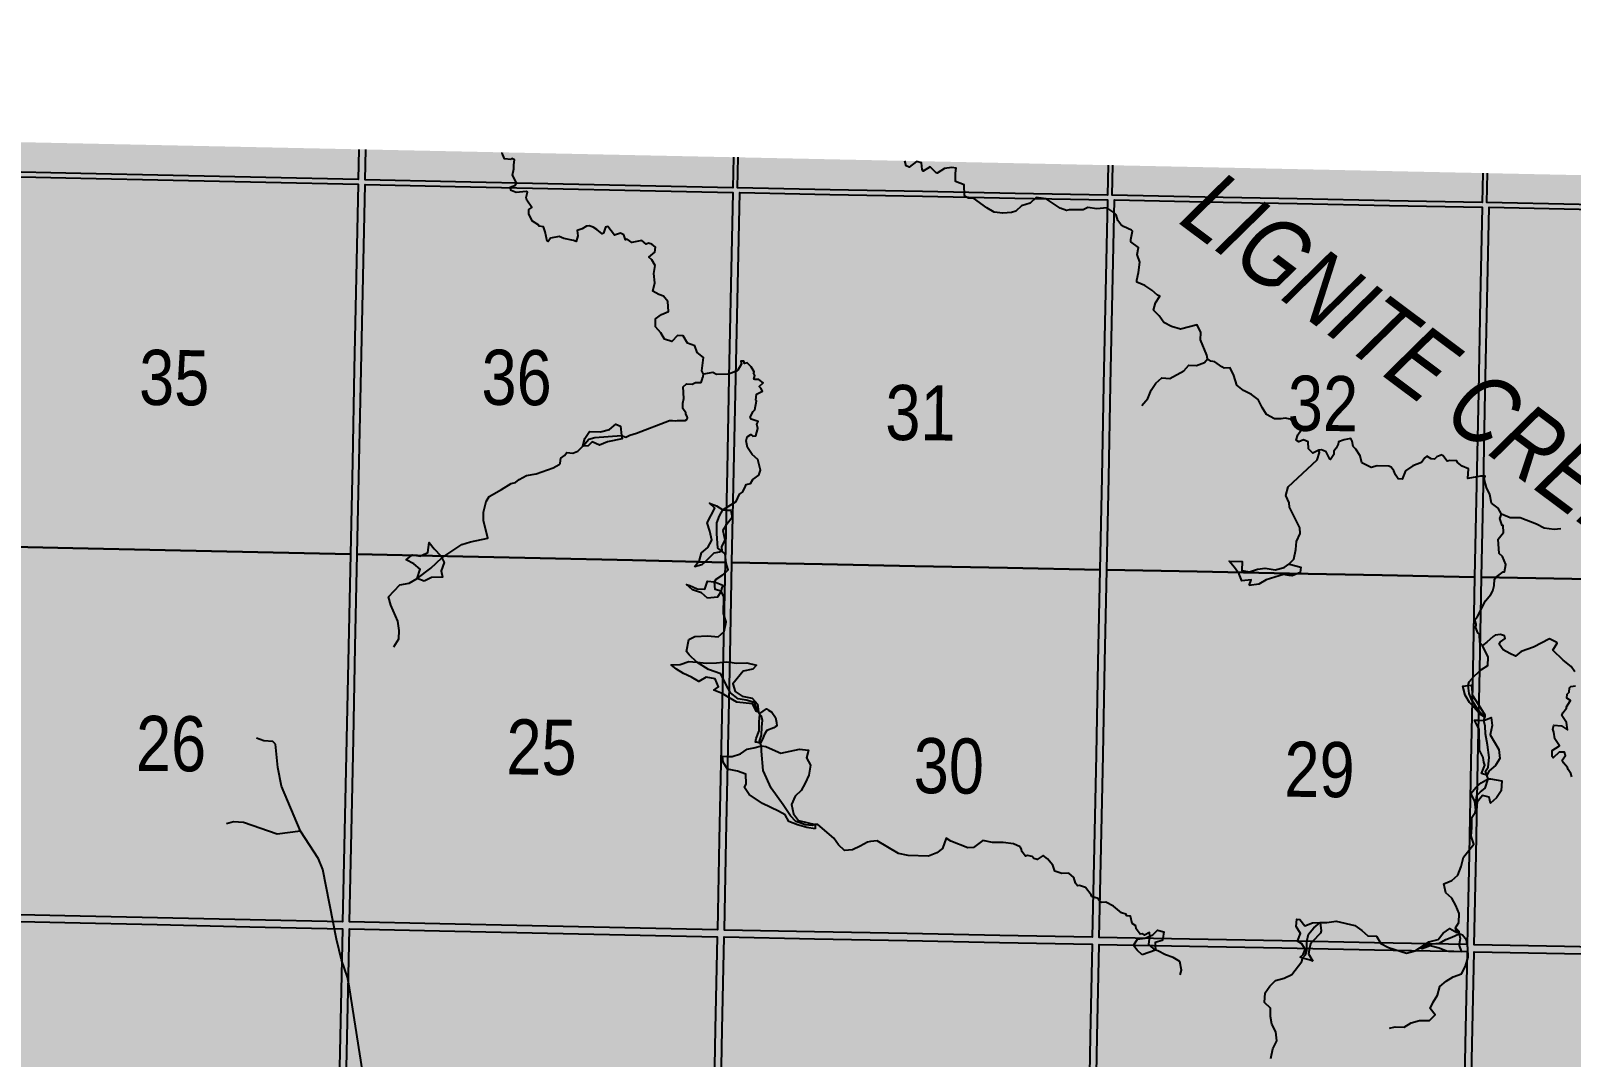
# Model space of a CAD drawing. Extents: x 406396 to 410344, y 6062839 to 6066265.
# Drawn here: x 409607.9 to 409830.8, y 6064115.5 to 6064264 of the extents above; entities that cross this region are included whole.
import ezdxf
from ezdxf.enums import TextEntityAlignment as Align

# ---------------------------------------------------------------- set-up
doc = ezdxf.new("R2010")
doc.units = 0
doc.header["$LTSCALE"] = 5
doc.linetypes.add('DASHED2', pattern=[9.525, 6.35, -3.175])
for name, color, linetype in [('Quarters', 8, 'Continuous'), ('RoadSeg', 57, 'DASHED2'), ('T-WATER', 160, 'Continuous'), ('T-WATER-T', 170, 'Continuous')]:
    doc.layers.add(name, color=color, linetype=linetype)
doc.layers.add('ROUTE-MAP-BACKGROUND-H', color=7, linetype='Continuous', true_color=0xf0ebff)
doc.styles.add('120', font='ARIALN.TTF', dxfattribs={"height": 13})
doc.styles.add('80LS', font='ARIALNI.TTF', dxfattribs={"height": 10})

msp = doc.modelspace()

# ---------------------------------------------------------------- hatches: boundary and pattern name
at = {"layer": 'ROUTE-MAP-BACKGROUND-H'}
h = msp.add_hatch(color=256, dxfattribs=at)
h.dxf.hatch_style = 1
h.paths.add_polyline_path([(410258.66, 6063255.58), (410260.58, 6063368.34), (410268.76, 6064233.9), (408843.43, 6064264.01), (408831.79, 6063292.96), (408823.13, 6062965.95), (408855.63, 6062965.09), (408869, 6062964.74), (410253.21, 6062935.45)])

# ---------------------------------------------------------------- linework, layer by layer
at = {"layer": 'Quarters'}
for points in [[(409655.38, 6064246.85), (409655.29, 6064242.47), (409641.91, 6064242.76), (409628.52, 6064243.06), (409615.14, 6064243.35), (409602.09, 6064243.64), (409602.18, 6064247.98)], [(409709.59, 6064245.71), (409709.5, 6064241.28), (409696.11, 6064241.57), (409682.73, 6064241.87), (409669.35, 6064242.16), (409656.3, 6064242.45), (409656.39, 6064246.83)], [(409763.81, 6064244.56), (409763.72, 6064240.22), (409750.33, 6064240.48), (409736.94, 6064240.74), (409723.56, 6064241), (409710.17, 6064241.27), (409710.26, 6064245.7)], [(409818.02, 6064243.42), (409817.94, 6064239.16), (409804.55, 6064239.42), (409791.16, 6064239.68), (409777.78, 6064239.95), (409764.39, 6064240.21), (409764.48, 6064244.55)], [(409872.24, 6064242.27), (409872.16, 6064238.1), (409858.77, 6064238.36), (409845.38, 6064238.62), (409831.99, 6064238.89), (409818.61, 6064239.15), (409818.69, 6064243.41)]]:
    msp.add_lwpolyline(points, dxfattribs=at)
for points in [[(409654.14, 6064188.28), (409640.75, 6064188.57), (409627.36, 6064188.87), (409613.97, 6064189.16), (409600.92, 6064189.45), (409601.21, 6064202.83), (409601.5, 6064216.21), (409601.79, 6064229.59), (409602.07, 6064242.97), (409615.12, 6064242.68), (409628.51, 6064242.39), (409641.89, 6064242.09), (409655.28, 6064241.8), (409654.99, 6064228.42), (409654.71, 6064215.04), (409654.43, 6064201.66)], [(409708.37, 6064187.09), (409694.98, 6064187.39), (409681.59, 6064187.68), (409668.2, 6064187.97), (409655.15, 6064188.26), (409655.43, 6064201.64), (409655.71, 6064215.02), (409656, 6064228.4), (409656.28, 6064241.78), (409669.33, 6064241.49), (409682.72, 6064241.2), (409696.1, 6064240.9), (409709.49, 6064240.61), (409709.21, 6064227.23), (409708.93, 6064213.85), (409708.65, 6064200.47)], [(409762.61, 6064186.03), (409749.22, 6064186.29), (409735.82, 6064186.56), (409722.43, 6064186.82), (409709.37, 6064187.07), (409709.65, 6064200.45), (409709.93, 6064213.83), (409710.21, 6064227.21), (409710.49, 6064240.59), (409723.54, 6064240.34), (409736.93, 6064240.07), (409750.32, 6064239.81), (409763.71, 6064239.55), (409763.43, 6064226.17), (409763.16, 6064212.79), (409762.88, 6064199.41)], [(409816.85, 6064184.97), (409803.46, 6064185.23), (409790.06, 6064185.49), (409776.67, 6064185.76), (409763.61, 6064186.01), (409763.89, 6064199.39), (409764.16, 6064212.77), (409764.44, 6064226.15), (409764.71, 6064239.53), (409777.76, 6064239.28), (409791.15, 6064239.01), (409804.54, 6064238.75), (409817.92, 6064238.49), (409817.66, 6064225.11), (409817.39, 6064211.73), (409817.12, 6064198.35)], [(409871.09, 6064183.91), (409857.69, 6064184.17), (409844.3, 6064184.43), (409830.91, 6064184.69), (409817.85, 6064184.95), (409818.12, 6064198.33), (409818.39, 6064211.71), (409818.66, 6064225.09), (409818.93, 6064238.47), (409831.98, 6064238.22), (409845.37, 6064237.96), (409858.76, 6064237.69), (409872.14, 6064237.43), (409871.88, 6064224.05), (409871.61, 6064210.67), (409871.35, 6064197.29)], [(409654.14, 6064188.28), (409653.86, 6064174.9), (409653.57, 6064161.52), (409653.29, 6064148.14), (409653.01, 6064135.09), (409639.62, 6064135.38), (409626.22, 6064135.68), (409612.83, 6064135.97), (409599.77, 6064136.26), (409600.05, 6064149.31), (409600.34, 6064162.69), (409600.63, 6064176.07), (409600.92, 6064189.45), (409613.97, 6064189.16), (409627.36, 6064188.87), (409640.75, 6064188.57)], [(409708.37, 6064187.09), (409708.09, 6064173.71), (409707.81, 6064160.34), (409707.53, 6064146.96), (409707.26, 6064133.91), (409693.87, 6064134.2), (409680.47, 6064134.49), (409667.08, 6064134.78), (409654.02, 6064135.07), (409654.29, 6064148.12), (409654.58, 6064161.5), (409654.86, 6064174.88), (409655.15, 6064188.26), (409668.2, 6064187.97), (409681.59, 6064187.68), (409694.98, 6064187.39)], [(409762.61, 6064186.03), (409762.34, 6064172.65), (409762.06, 6064159.27), (409761.79, 6064145.89), (409761.52, 6064132.85), (409748.12, 6064133.11), (409734.73, 6064133.37), (409721.33, 6064133.63), (409708.27, 6064133.89), (409708.54, 6064146.94), (409708.82, 6064160.32), (409709.09, 6064173.69), (409709.37, 6064187.07), (409722.43, 6064186.82), (409735.82, 6064186.56), (409749.22, 6064186.29)], [(409816.85, 6064184.97), (409816.58, 6064171.59), (409816.31, 6064158.21), (409816.04, 6064144.83), (409815.78, 6064131.78), (409802.38, 6064132.04), (409788.98, 6064132.31), (409775.59, 6064132.57), (409762.52, 6064132.83), (409762.79, 6064145.87), (409763.07, 6064159.25), (409763.34, 6064172.63), (409763.61, 6064186.01), (409776.67, 6064185.76), (409790.06, 6064185.49), (409803.46, 6064185.23)], [(409871.09, 6064183.91), (409870.82, 6064170.53), (409870.56, 6064157.14), (409870.29, 6064143.76), (409870.04, 6064130.72), (409856.64, 6064130.98), (409843.24, 6064131.24), (409829.85, 6064131.5), (409816.78, 6064131.76), (409817.05, 6064144.81), (409817.31, 6064158.19), (409817.58, 6064171.57), (409817.85, 6064184.95), (409830.91, 6064184.69), (409844.3, 6064184.43), (409857.69, 6064184.17)], [(409651.86, 6064080.56), (409638.46, 6064080.86), (409625.06, 6064081.15), (409611.66, 6064081.44), (409598.6, 6064081.73), (409598.88, 6064095.11), (409599.17, 6064108.49), (409599.46, 6064121.87), (409599.75, 6064135.26), (409612.81, 6064134.97), (409626.2, 6064134.68), (409639.6, 6064134.38), (409652.99, 6064134.09), (409652.71, 6064120.71), (409652.43, 6064107.32), (409652.14, 6064093.94)], [(409706.13, 6064079.39), (409692.73, 6064079.68), (409679.33, 6064079.97), (409665.93, 6064080.26), (409652.86, 6064080.54), (409653.15, 6064093.92), (409653.43, 6064107.3), (409653.71, 6064120.68), (409654, 6064134.07), (409667.06, 6064133.78), (409680.45, 6064133.49), (409693.85, 6064133.2), (409707.24, 6064132.91), (409706.96, 6064119.53), (409706.68, 6064106.15), (409706.4, 6064092.77)], [(409760.41, 6064078.32), (409747, 6064078.58), (409733.6, 6064078.85), (409720.2, 6064079.11), (409707.13, 6064079.37), (409707.41, 6064092.75), (409707.69, 6064106.13), (409707.97, 6064119.51), (409708.24, 6064132.89), (409721.31, 6064132.63), (409734.7, 6064132.37), (409748.1, 6064132.1), (409761.5, 6064131.84), (409761.23, 6064118.46), (409760.95, 6064105.08), (409760.68, 6064091.7)], [(409814.68, 6064077.25), (409801.28, 6064077.52), (409787.88, 6064077.78), (409774.48, 6064078.04), (409761.41, 6064078.3), (409761.68, 6064091.68), (409761.96, 6064105.06), (409762.23, 6064118.44), (409762.5, 6064131.82), (409775.57, 6064131.57), (409788.96, 6064131.3), (409802.36, 6064131.04), (409815.76, 6064130.78), (409815.49, 6064117.4), (409815.22, 6064104.02), (409814.95, 6064090.63)], [(409868.96, 6064076.19), (409855.56, 6064076.45), (409842.16, 6064076.71), (409828.75, 6064076.98), (409815.69, 6064077.23), (409815.96, 6064090.61), (409816.22, 6064104), (409816.49, 6064117.38), (409816.76, 6064130.76), (409829.83, 6064130.5), (409843.22, 6064130.24), (409856.62, 6064129.98), (409870.02, 6064129.71), (409869.75, 6064116.33), (409869.49, 6064102.95), (409869.23, 6064089.57)]]:
    msp.add_lwpolyline(points, close=True, dxfattribs=at)
at = {"layer": 'RoadSeg'}
for points in [[(409646.93, 6064148.21), (409644.2, 6064154.73), (409643.63, 6064157.43), (409643.3, 6064160.79), (409642.9, 6064161.15), (409641.63, 6064161.29), (409640.57, 6064161.65)], [(409646.93, 6064148.21), (409643.56, 6064147.77), (409638.67, 6064149.44), (409637.21, 6064149.57), (409636.24, 6064149.24)], [(409657.14, 6064105.71), (409654.01, 6064125.54), (409653.71, 6064127.07), (409652.85, 6064129.6), (409652.15, 6064132.57), (409650.15, 6064142.65), (409649.52, 6064144.18), (409646.93, 6064148.21)]]:
    msp.add_lwpolyline(points, dxfattribs=at)
at = {"layer": 'T-WATER'}
msp.add_line((409818.8, 6064155.75), (409818.6, 6064156.3), dxfattribs=at)
for points in [[(409705.26, 6064214.32), (409705.01, 6064214.81), (409705.27, 6064216.75), (409704.32, 6064217.48), (409704.01, 6064218.43), (409702.92, 6064218.8), (409702.32, 6064219.85), (409701.49, 6064219.91), (409700.67, 6064219.05), (409699.62, 6064219.38), (409699.07, 6064220.32), (409698.28, 6064221.19), (409698.29, 6064222.35), (409699.19, 6064222.97), (409700.19, 6064223.38), (409700.07, 6064224.82), (409699.46, 6064225.63), (409698.79, 6064225.86), (409697.91, 6064226.33), (409698.22, 6064227.54), (409698.06, 6064228.89), (409698.23, 6064230.04), (409697.78, 6064230.89), (409697.32, 6064231.26), (409698.2, 6064231.97), (409698.3, 6064232.68), (409697.76, 6064233.14), (409697.28, 6064233.29), (409696.94, 6064233.13), (409696.31, 6064233.67), (409694.88, 6064233.36), (409694.18, 6064233.88), (409693.96, 6064233.76), (409693.72, 6064234.5), (409693.26, 6064234.74), (409692.39, 6064234.46), (409691.42, 6064235.68), (409691.06, 6064235.6), (409690.77, 6064234.72), (409690.56, 6064234.62), (409689.81, 6064235.28), (409689.3, 6064235.59), (409688.71, 6064235.81), (409688.31, 6064235.74), (409687.7, 6064235.34), (409686.97, 6064235.11), (409687.08, 6064234.32), (409686.8, 6064233.52), (409686.43, 6064233.69), (409685.04, 6064233.94), (409684.36, 6064234.23), (409683.13, 6064233.98), (409682.77, 6064233.54), (409682.63, 6064233.56), (409682.33, 6064234.94), (409682.07, 6064235.64), (409681.49, 6064235.76), (409681.42, 6064235.9), (409680.52, 6064236.48), (409679.96, 6064237.46), (409679.95, 6064238.13), (409680.4, 6064238.46), (409679.7, 6064239.5), (409679.59, 6064239.91), (409679.76, 6064240.64), (409679.59, 6064240.75), (409678.13, 6064240.6), (409677.41, 6064240.89), (409677.25, 6064241.38), (409678.05, 6064241.67), (409678.2, 6064242.03), (409677.61, 6064243.12), (409677.82, 6064244.04), (409677.79, 6064244.63), (409677.92, 6064245.36), (409677.53, 6064245.52), (409677.35, 6064245.4), (409676.46, 6064245.46), (409676.09, 6064246.29), (409676.15, 6064246.42)], [(409778.21, 6064216.53), (409778.1, 6064217.09), (409777.16, 6064219.27), (409777.21, 6064220.36), (409776.67, 6064221.46), (409774.26, 6064220.86), (409772.97, 6064221.22), (409771.88, 6064221.78), (409771.19, 6064222.75), (409770.36, 6064223.58), (409770.68, 6064224.67), (409771.3, 6064225.62), (409770.96, 6064225.76), (409770.14, 6064226.47), (409769.13, 6064227.15), (409767.95, 6064227.66), (409767.95, 6064227.94), (409768.2, 6064229.04), (409768.39, 6064230.52), (409768, 6064231.65), (409768.18, 6064232.64), (409767.11, 6064233.48), (409767.08, 6064233.81), (409767.32, 6064235), (409767.21, 6064235.15), (409766.03, 6064235.67), (409765.66, 6064235.99), (409765.19, 6064236.57), (409764.96, 6064237.36), (409764.65, 6064237.74), (409763.6, 6064238.39), (409762.16, 6064238.27), (409760.87, 6064238.43), (409760.21, 6064238.09), (409758.17, 6064238.12), (409757.8, 6064238.03), (409756.86, 6064238.33), (409754.84, 6064239.68), (409753.38, 6064239.91), (409752.53, 6064239.07), (409751.26, 6064238.68), (409750.43, 6064237.92), (409749.81, 6064237.73), (409748.58, 6064237.6), (409747.32, 6064237.77), (409746.25, 6064238.37), (409744.31, 6064239.77), (409743.58, 6064239.81), (409743.01, 6064240.2), (409742.95, 6064241.72), (409741.71, 6064242.22), (409741.72, 6064243.42), (409741.81, 6064244.12), (409741.19, 6064244.24), (409740.12, 6064244.1), (409739.07, 6064243.4), (409738.9, 6064243.47), (409738.05, 6064244.31), (409737.04, 6064243.72), (409736.91, 6064243.94), (409736.8, 6064244.89), (409736.05, 6064245.12), (409735.03, 6064244.3), (409734.57, 6064244.49), (409734.37, 6064245.19)], [(409708.06, 6064194.69), (409710, 6064195.89), (409710.45, 6064196.97), (409710.87, 6064197.26), (409711.24, 6064197.89), (409711.42, 6064198.38), (409712.04, 6064198.5), (409712.41, 6064199.09), (409713.28, 6064199.71), (409713.51, 6064200.45), (409713.12, 6064201.97), (409712.28, 6064202.68), (409711.62, 6064203.73), (409711.4, 6064204.67), (409711.55, 6064205.27), (409712.09, 6064205.58), (409712.41, 6064205.34), (409712.81, 6064205.4), (409713.12, 6064206.48), (409712.97, 6064207.08), (409713.15, 6064207.48), (409712.14, 6064207.82), (409712.01, 6064208.08), (409712.43, 6064208.92), (409712.69, 6064209.15), (409712.9, 6064210.47), (409712.84, 6064210.56), (409712.93, 6064211.42), (409713.77, 6064211.85), (409713.54, 6064212.32), (409713.31, 6064212.54), (409713.88, 6064213.07), (409713.27, 6064213.57), (409712.66, 6064213.54), (409712.51, 6064213.62), (409712.66, 6064214.11), (409712.47, 6064214.53), (409712.6, 6064214.67), (409712.17, 6064215.4), (409711.55, 6064215.95), (409711.2, 6064215.86), (409711.1, 6064216.21), (409710.63, 6064216.2), (409710.76, 6064215.84), (409710.21, 6064214.92), (409710.05, 6064214.78), (409708.82, 6064214.33), (409707.12, 6064214.26), (409706.61, 6064214.55), (409705.26, 6064214.32)], [(409768.67, 6064209.78), (409769.53, 6064210.81), (409770.02, 6064212.01), (409770.69, 6064213), (409771.56, 6064213.79), (409772.73, 6064213.69), (409774.76, 6064214.8), (409775.51, 6064215.63), (409776.58, 6064215.6), (409777.73, 6064216.01), (409778.21, 6064216.53)], [(409794.28, 6064203.33), (409793.44, 6064202.88), (409792.8, 6064203.5), (409792.76, 6064204.51), (409792.1, 6064204.8), (409791.4, 6064204.53), (409791.02, 6064204.78), (409791.25, 6064205.54), (409791.68, 6064206.15), (409791.43, 6064206.56), (409790.17, 6064207.79), (409789.43, 6064207.94), (409788.85, 6064207.85), (409787.89, 6064207.84), (409786.74, 6064208.51), (409786.1, 6064209.52), (409785.5, 6064210.66), (409784.54, 6064211.37), (409783.38, 6064211.94), (409782.43, 6064212.74), (409781.98, 6064214.14), (409781.45, 6064215.26), (409780.6, 6064215.21), (409780.27, 6064215.37), (409779.26, 6064216.1), (409778.67, 6064216.23), (409778.21, 6064216.53)], [(409693.38, 6064205.45), (409694.01, 6064205.23), (409694.59, 6064205.5), (409695.53, 6064205.77), (409700.32, 6064207.6), (409700.77, 6064207.64), (409701.17, 6064207.55), (409701.48, 6064207.64), (409702.6, 6064207.64), (409702.83, 6064207.78), (409702.92, 6064207.96), (409702.87, 6064208.18), (409702.69, 6064208.54), (409702.69, 6064208.72), (409702.24, 6064209.34), (409702.24, 6064210.11), (409702.38, 6064210.82), (409702.33, 6064212.48), (409702.78, 6064212.92), (409703.59, 6064212.88), (409704.08, 6064213.1), (409704.84, 6064213.1), (409704.97, 6064213.28), (409705.11, 6064213.69), (409705.11, 6064213.86), (409705.2, 6064213.99), (409705.26, 6064214.32)], [(409663.83, 6064184.75), (409665.78, 6064186.27), (409667.4, 6064187.75), (409670.29, 6064189.68), (409671.53, 6064190.08), (409674.04, 6064190.61), (409673.41, 6064193.14), (409673.39, 6064194.35), (409673.78, 6064195.92), (409674.24, 6064196.64), (409676.02, 6064197.62), (409677.43, 6064198.51), (409678.03, 6064198.64), (409678.55, 6064199.09), (409679.63, 6064199.67), (409681.05, 6064199.92), (409683.5, 6064200.78), (409684.37, 6064201.26), (409684.5, 6064201.46), (409684.61, 6064202.18), (409685.11, 6064202.58), (409685.46, 6064203.01), (409686.35, 6064202.91), (409687.08, 6064203.2), (409687.79, 6064203.91), (409688.67, 6064204.9), (409689.54, 6064205.14), (409693.38, 6064205.45)], [(409820.75, 6064194.05), (409820.27, 6064194.93), (409819.31, 6064195.66), (409819.05, 6064196.92), (409818.55, 6064197.95), (409818.23, 6064199.17), (409818.36, 6064199.58), (409817.7, 6064199.58), (409815.86, 6064199.23), (409815.98, 6064200.64), (409815.05, 6064201.02), (409814.37, 6064201.55), (409814.25, 6064201.78), (409813.26, 6064201.81), (409812.89, 6064201.74), (409812.23, 6064202.56), (409812.08, 6064202.65), (409811.37, 6064202.34), (409811.06, 6064202.03), (409810.57, 6064202.07), (409809.94, 6064202.48), (409809.65, 6064202.23), (409809.14, 6064201.56), (409807.92, 6064201.07), (409806.82, 6064200.35), (409806.37, 6064199.15), (409805.78, 6064199.18), (409805.39, 6064199.76), (409805.14, 6064200.35), (409804.79, 6064200.86), (409804.41, 6064200.99), (409802.75, 6064201.04), (409801.89, 6064200.8), (409800.54, 6064201.48), (409800.29, 6064202.49), (409799.66, 6064203.47), (409799.28, 6064203.88), (409799.12, 6064204.65), (409798.94, 6064205.02), (409797.97, 6064204.84), (409797.14, 6064204.51), (409797.12, 6064204.21), (409796.81, 6064203.63), (409796.45, 6064203.17), (409796.45, 6064202.69), (409795.98, 6064202), (409795.88, 6064202.02), (409795.34, 6064203.09), (409794.92, 6064203.27), (409794.7, 6064203.37), (409794.4, 6064203.34), (409794.28, 6064203.33)], [(409789.98, 6064186.83), (409790.67, 6064187.58), (409790.96, 6064188.97), (409791.09, 6064190.09), (409791.59, 6064191.28), (409791.56, 6064192.09), (409790.06, 6064195.06), (409790.01, 6064195.71), (409789.53, 6064196.78), (409789.84, 6064198.03), (409794.08, 6064201.93), (409794.39, 6064203), (409794.28, 6064203.33)], [(409707.92, 6064188.71), (409707.32, 6064189.14), (409707.17, 6064191.29), (409707.17, 6064192.82), (409707.54, 6064193.84), (409708.06, 6064194.69)], [(409817.99, 6064175.07), (409817.58, 6064175.51), (409817.55, 6064176.69), (409817.29, 6064176.91), (409817.03, 6064177.61), (409817.05, 6064178.14), (409816.87, 6064178.76), (409817.24, 6064179.27), (409818.43, 6064181.51), (409819.19, 6064182.44), (409819.49, 6064182.97), (409819.67, 6064183.73), (409819.71, 6064184.66), (409820.01, 6064185), (409820.99, 6064185.7), (409821.15, 6064185.73), (409821.37, 6064186.8), (409820.86, 6064187.95), (409820.38, 6064188.37), (409820.27, 6064190.47), (409821.01, 6064191.4), (409820.97, 6064192.41), (409820.85, 6064192.45), (409820.49, 6064193.44), (409820.75, 6064194.05)], [(409829.3, 6064191.93), (409828.35, 6064191.87), (409826.91, 6064192.03), (409825.8, 6064192.6), (409823.42, 6064193.55), (409821.99, 6064193.54), (409820.75, 6064194.05)], [(409706.83, 6064184.27), (409707.07, 6064184.65), (409708.03, 6064185.3), (409708.82, 6064186.02), (409708.51, 6064186.98), (409708.37, 6064188.33), (409707.92, 6064188.71)], [(409660.41, 6064174.87), (409661.16, 6064176.03), (409661.2, 6064177.22), (409661, 6064178.58), (409659.99, 6064180.89), (409659.66, 6064182.13), (409661.29, 6064183.84), (409662.64, 6064184.09), (409663.83, 6064184.75)], [(409707.8, 6064182.92), (409706.92, 6064183.17), (409706.83, 6064184.27)], [(409704.29, 6064172.64), (409703.19, 6064173.73), (409702.79, 6064174.2), (409703.12, 6064175.94), (409703.98, 6064176.35), (409705.87, 6064176.44), (409707.39, 6064176.31), (409708.26, 6064177.08), (409708.55, 6064178.48), (409708.14, 6064179.69), (409708.19, 6064182.09), (409707.8, 6064182.92)], [(409815.89, 6064169.27), (409816.07, 6064169.8), (409816.83, 6064170.68), (409817.86, 6064171.61), (409818.75, 6064172.15), (409818.8, 6064173.38), (409817.99, 6064175.07)], [(409831.37, 6064171.25), (409830.8, 6064172.05), (409829.65, 6064172.93), (409828.15, 6064174.38), (409828.77, 6064175.41), (409828.73, 6064175.51), (409827.68, 6064176.02), (409825.38, 6064174.8), (409823.58, 6064174.2), (409822.77, 6064173.53), (409821.93, 6064173.89), (409820.97, 6064174.46), (409820.41, 6064175.24), (409820.61, 6064175.58), (409821.29, 6064176.09), (409821.17, 6064176.45), (409820.6, 6064176.66), (409819.82, 6064176.54), (409819.54, 6064176.39), (409818.62, 6064175.54), (409817.99, 6064175.07)], [(409721.39, 6064149.17), (409720.97, 6064149.02), (409720.02, 6064149.12), (409718.62, 6064149.62), (409717.82, 6064150.42), (409716.78, 6064152.02), (409715.03, 6064154.42), (409713.88, 6064156.97), (409713.63, 6064159.77), (409713.64, 6064160.55), (409713.46, 6064160.94), (409713.33, 6064161.22), (409713.63, 6064162.07), (409713.68, 6064163.32), (409713.78, 6064164.22), (409713.63, 6064164.82), (409713.39, 6064165.1), (409713.1, 6064165.5), (409712.63, 6064166.82), (409711.43, 6064167.17), (409710.28, 6064167.37), (409709.18, 6064168.22), (409708.48, 6064169.47), (409707.78, 6064170.97), (409705.98, 6064171.57), (409704.29, 6064172.64)], [(409818.6, 6064156.3), (409818.44, 6064156.86), (409818.79, 6064157.46), (409818.96, 6064158.88), (409818.73, 6064160.7), (409818.41, 6064162.29), (409818.35, 6064163.38), (409818.17, 6064164.22), (409818.34, 6064164.7), (409817.37, 6064165.75), (409816.45, 6064167.17), (409816.04, 6064168.12), (409815.89, 6064169.27)], [(409830.93, 6064156.04), (409830.75, 6064156.53), (409830.37, 6064157.12), (409830.29, 6064157.43), (409829.69, 6064158.11), (409829.51, 6064158.45), (409830.01, 6064159.15), (409829.84, 6064159.61), (409829.09, 6064159.61), (409828.23, 6064158.81), (409828.09, 6064158.98), (409828.08, 6064159.86), (409829.11, 6064160.53), (409828.46, 6064161.56), (409828.29, 6064162.54), (409828.15, 6064162.94), (409828.33, 6064163.53), (409829.44, 6064163.44), (409830.29, 6064162.86), (409830.15, 6064163.92), (409829.49, 6064164.94), (409829.63, 6064165.31), (409830.14, 6064165.99), (409830.14, 6064166.21), (409830.71, 6064167.13), (409830.2, 6064167.43), (409830.26, 6064168.02), (409830.51, 6064168.3), (409830.58, 6064168.92), (409830.79, 6064169.12), (409831.43, 6064169.24)], [(409817.03, 6064151.22), (409817.03, 6064151.42), (409817.03, 6064152.31), (409817.03, 6064152.37), (409817.03, 6064152.39), (409817.18, 6064153.38), (409817.71, 6064153.9), (409818.37, 6064154.42), (409818.8, 6064155.75)], [(409814.09, 6064134.19), (409814.54, 6064134.99), (409814.62, 6064136.27), (409814.14, 6064137.43), (409813.56, 6064138.5), (409812.69, 6064139.29), (409812.4, 6064140.6), (409813.56, 6064141.07), (409814.43, 6064141.85), (409814.89, 6064143.09), (409815.26, 6064144.42), (409816.72, 6064146.32), (409816.34, 6064147.49), (409816.46, 6064148.74), (409816.46, 6064150.18), (409816.93, 6064150.89), (409817.03, 6064151.22)], [(409729.4, 6064146.71), (409728.97, 6064146.62), (409727.94, 6064146.01), (409726.83, 6064145.48), (409725.64, 6064145.39), (409724.79, 6064146.21), (409724.13, 6064147.21), (409721.8, 6064149.18), (409721.39, 6064149.17)], [(409751.07, 6064145.93), (409750.09, 6064146.39), (409748.63, 6064146.54), (409747.08, 6064146.56), (409745.69, 6064146.87), (409744.3, 6064145.86), (409743.49, 6064145.8), (409741.06, 6064146.75), (409740.39, 6064147.19), (409739.85, 6064145.69), (409739, 6064145.08), (409737.82, 6064144.6), (409734.89, 6064144.66), (409733.47, 6064144.96), (409730.39, 6064146.82), (409729.4, 6064146.71)], [(409769.83, 6064133.02), (409769.78, 6064133.52), (409769.07, 6064133.17), (409768.72, 6064133.36), (409768.42, 6064133.3), (409767.85, 6064134.07), (409767.8, 6064134.52), (409767.3, 6064134.84), (409767.03, 6064135.89), (409766.52, 6064135.93), (409766.39, 6064136.17), (409765.74, 6064136.37), (409764.6, 6064137.36), (409763.46, 6064137.91), (409762.84, 6064137.88), (409762.42, 6064138.27), (409762.35, 6064138.47), (409761.41, 6064138.76), (409761.35, 6064138.97), (409760.54, 6064140.06), (409759.65, 6064140.32), (409759.36, 6064140.29), (409759.1, 6064140.66), (409758.86, 6064141.48), (409758.1, 6064142.12), (409757.12, 6064142.07), (409756.11, 6064142.39), (409755.79, 6064143.3), (409755.01, 6064144.22), (409754.4, 6064144.66), (409753.53, 6064144.08), (409753.06, 6064144.23), (409752.79, 6064144.53), (409752.14, 6064144.67), (409751.86, 6064144.6), (409751.34, 6064145.24), (409751.29, 6064145.6), (409751.07, 6064145.93)], [(409787.34, 6064115.32), (409787.64, 6064116.72), (409788.23, 6064117.84), (409788.09, 6064119.17), (409787.52, 6064120.26), (409787.3, 6064121.4), (409787.31, 6064122.6), (409786.46, 6064123.42), (409786.53, 6064124.79), (409787.21, 6064125.79), (409788.05, 6064126.61), (409789.3, 6064126.91), (409790.41, 6064127.44), (409791.86, 6064129.33), (409791.92, 6064129.82), (409792.39, 6064130.3), (409792.55, 6064130.94), (409792.55, 6064130.98), (409792.55, 6064131.04), (409792.55, 6064131.09), (409792.55, 6064131.15), (409792.56, 6064132.22), (409792.82, 6064133.28), (409793.59, 6064134.21), (409794.47, 6064134.97)], [(409794.47, 6064134.97), (409795.48, 6064134.97), (409796.83, 6064135.18), (409799.52, 6064134.54), (409800.52, 6064133.84), (409801.4, 6064133.05), (409802.63, 6064132.99), (409803.26, 6064131.94), (409804.38, 6064131.36), (409806.97, 6064130.55), (409808.22, 6064130.9), (409808.93, 6064131.32)], [(409770.67, 6064130.99), (409769.68, 6064131.78), (409769.83, 6064133.02)], [(409804.55, 6064119.7), (409805.36, 6064119.87), (409806.63, 6064119.85), (409807.66, 6064120.49), (409808.88, 6064120.78), (409810.3, 6064120.78), (409811.13, 6064121.62), (409810.39, 6064122.54), (409810.83, 6064123.46), (409811.48, 6064124.49), (409811.82, 6064125.74), (409812.72, 6064126.49), (409813.72, 6064127.13), (409814.94, 6064127.55), (409815.53, 6064128.66), (409815.92, 6064129.97), (409815.87, 6064131.3), (409815.68, 6064132.42), (409815.08, 6064133.14), (409814.59, 6064133.35)], [(409808.93, 6064131.32), (409809.62, 6064131.52), (409810.04, 6064131.75), (409810.27, 6064131.8), (409810.72, 6064131.88), (409811.76, 6064131.97), (409812.68, 6064132.53), (409813.57, 6064132.84), (409814.59, 6064133.35)], [(409814.59, 6064133.35), (409814.47, 6064133.51), (409814.4, 6064133.6), (409814.18, 6064134.02), (409814.09, 6064134.19)], [(409774.25, 6064127.4), (409774.43, 6064128.08), (409774.16, 6064129.33), (409773.24, 6064129.91), (409772.12, 6064130.31), (409771.01, 6064130.9), (409770.67, 6064130.99)]]:
    msp.add_lwpolyline(points, dxfattribs=at)
for points in [[(409687.79, 6064203.91), (409688.06, 6064205.04), (409688.74, 6064206.02), (409690.32, 6064206), (409691.65, 6064206.3), (409692.57, 6064207.07), (409693.24, 6064206.82), (409693.38, 6064205.45), (409693.46, 6064204.98), (409691.35, 6064204.51), (409690.18, 6064204.03), (409689.13, 6064204.53), (409688.55, 6064203.94), (409687.79, 6064203.91)], [(409703.93, 6064186.43), (409704.51, 6064187.2), (409704.65, 6064187.39), (409704.98, 6064188.46), (409705.86, 6064189.24), (409706.47, 6064190.31), (409706.16, 6064191.63), (409705.76, 6064192.81), (409706.87, 6064194.93), (409706.1, 6064195.68), (409707.12, 6064195.28), (409708.06, 6064194.69), (409708.49, 6064194.67), (409709.21, 6064194.63), (409709.42, 6064193.6), (409708.66, 6064192.69), (409708.44, 6064192.33), (409708.06, 6064191.7), (409708.33, 6064190.34), (409707.85, 6064189.33), (409707.92, 6064188.71), (409707.56, 6064188.57), (409706.73, 6064188.41), (409705.48, 6064187.18), (409705.03, 6064186.74), (409703.93, 6064186.43)], [(409664.82, 6064184.35), (409663.83, 6064184.75), (409664.25, 6064186.1), (409663.34, 6064186.86), (409662.23, 6064187.46), (409663.01, 6064188.11), (409663.12, 6064188.2), (409663.73, 6064188.09), (409664.27, 6064187.99), (409664.44, 6064188.08), (409665.33, 6064188.51), (409665.57, 6064189.99), (409666.29, 6064189.05), (409667.22, 6064188.02), (409667.4, 6064187.75), (409667.7, 6064187.09), (409667.29, 6064185.85), (409667.47, 6064184.96), (409665.9, 6064184.91), (409664.82, 6064184.35)], [(409784.22, 6064183.77), (409784.49, 6064184.58), (409783.17, 6064184.41), (409782.78, 6064185.4), (409782.6, 6064185.66), (409782.1, 6064186.37), (409781.34, 6064187.27), (409783.19, 6064187.23), (409783.14, 6064185.92), (409784.28, 6064185.71), (409785.4, 6064186.11), (409786.54, 6064186.27), (409787.96, 6064186.03), (409789.28, 6064186.36), (409789.98, 6064186.83), (409790.06, 6064186.81), (409791.69, 6064186.39), (409791.59, 6064185.65), (409791.25, 6064185.49), (409790.46, 6064185.13), (409790.02, 6064185.21), (409789.2, 6064185.36), (409786.7, 6064184.56), (409785.63, 6064183.95), (409784.22, 6064183.77)], [(409705.84, 6064181.9), (409704.95, 6064182.67), (409703.68, 6064183.11), (409702.77, 6064183.88), (409703.27, 6064183.76), (409704.34, 6064183.25), (409705.46, 6064183.23), (409705.83, 6064184.35), (409706.83, 6064184.27), (409708.06, 6064183.78), (409707.87, 6064183.28), (409707.8, 6064182.92), (409707.27, 6064182.04), (409705.84, 6064181.9)], [(409713.23, 6064165.49), (409713.1, 6064165.5), (409712.9, 6064165.5), (409712.34, 6064166.6), (409710.07, 6064166.87), (409708.93, 6064167.54), (409707.94, 6064168.12), (409706.72, 6064168.62), (409707.43, 6064169.09), (409706.95, 6064170.25), (409705.63, 6064170.49), (409704.59, 6064169.86), (409703.51, 6064170.47), (409702.36, 6064171), (409701.34, 6064171.65), (409700.59, 6064172.26), (409701.89, 6064172.31), (409703.12, 6064172.73), (409704.29, 6064172.64), (409705.68, 6064172.52), (409707.14, 6064172.57), (409708.03, 6064172.66), (409708.57, 6064172.72), (409709.04, 6064172.65), (409710.03, 6064172.5), (409711.54, 6064172.56), (409712.93, 6064172.23), (409712.37, 6064171.64), (409711.01, 6064171.36), (409709.49, 6064169.54), (409709.84, 6064168.41), (409710.83, 6064167.71), (409712.28, 6064167.44), (409713.08, 6064166.57), (409713.23, 6064165.49)], [(409818.34, 6064164.7), (409817.68, 6064165.06), (409817.42, 6064165.35), (409816.44, 6064166.47), (409816.12, 6064166.84), (409815.49, 6064167.87), (409815.15, 6064169.17), (409815.89, 6064169.27), (409816.37, 6064169.33), (409816.48, 6064168.28), (409816.51, 6064167.94), (409817.45, 6064166.44), (409818.32, 6064165.04), (409818.34, 6064164.7)], [(409713.51, 6064160.93), (409713.46, 6064160.94), (409712.91, 6064161.06), (409712.75, 6064161.09), (409712.89, 6064161.6), (409713.32, 6064162.7), (409713.29, 6064164.02), (409713.39, 6064165.1), (409713.4, 6064165.23), (409714.38, 6064165.89), (409714.66, 6064165.71), (409715.15, 6064165.4), (409715.67, 6064164.63), (409715.82, 6064163.9), (409715.84, 6064163.44), (409715.6, 6064163.28), (409715.43, 6064163.16), (409714.4, 6064162.78), (409714.06, 6064162.24), (409713.86, 6064161.75), (409713.51, 6064160.93)], [(409818.6, 6064156.3), (409817.83, 6064156.54), (409818.3, 6064157.77), (409818.2, 6064158.19), (409818.06, 6064158.86), (409817.56, 6064159.93), (409817.5, 6064162.96), (409817.38, 6064163.19), (409816.81, 6064164.26), (409817.4, 6064164.24), (409818.17, 6064164.22), (409819.23, 6064164.67), (409819.4, 6064163.48), (409819.11, 6064162.13), (409820.34, 6064160.03), (409820.51, 6064158.71), (409820.15, 6064158.16), (409819.85, 6064157.68), (409818.93, 6064156.92), (409818.6, 6064156.3)], [(409721.42, 6064148.56), (409720.18, 6064148.75), (409718.85, 6064149.12), (409717.6, 6064149.58), (409717.05, 6064150.55), (409716.11, 6064151.09), (409713.81, 6064152.22), (409711.84, 6064153.49), (409711.18, 6064154.5), (409711.44, 6064155.04), (409711.38, 6064156.43), (409710.16, 6064156.89), (409708.72, 6064157.17), (409708.1, 6064158.16), (409708.02, 6064159.03), (409708.75, 6064159.01), (409709.42, 6064159), (409710.61, 6064159.4), (409711.56, 6064160.08), (409712.53, 6064160.27), (409713.64, 6064160.55), (409714.29, 6064160.44), (409714.78, 6064160.22), (409716.45, 6064159.48), (409719.15, 6064160.05), (409720.45, 6064159.91), (409720.14, 6064158.8), (409720.73, 6064157.73), (409720.49, 6064156.28), (409719.98, 6064155.15), (409719.36, 6064154.07), (409718.51, 6064153.24), (409717.99, 6064152.04), (409718.28, 6064150.7), (409719.01, 6064149.76), (409721.39, 6064149.17), (409721.42, 6064148.56)], [(409817.03, 6064151.22), (409816.86, 6064152.53), (409816.32, 6064153.65), (409817.06, 6064154.59), (409817.21, 6064154.71), (409817.79, 6064155.2), (409818.8, 6064155.75), (409819.14, 6064155.77), (409820.79, 6064155.47), (409820.68, 6064154.05), (409820, 6064153.03), (409819.12, 6064152.25), (409818.94, 6064153.12), (409817.97, 6064153.35), (409817.23, 6064152.39), (409817.15, 6064151.96), (409817.03, 6064151.22)], [(409793.41, 6064129.39), (409792.9, 6064129.59), (409791.92, 6064129.82), (409791.59, 6064129.96), (409792.03, 6064130.35), (409792.34, 6064131.08), (409792.23, 6064131.26), (409791.84, 6064131.9), (409791.2, 6064132.29), (409791.64, 6064133.39), (409791.02, 6064134.42), (409791.14, 6064135.48), (409791.54, 6064135.44), (409792.25, 6064134.49), (409793.37, 6064134.95), (409794.47, 6064134.97), (409794.64, 6064133.79), (409794.54, 6064133.45), (409793.4, 6064132.24), (409793.07, 6064131.9), (409792.96, 6064131.25), (409792.82, 6064130.45), (409793.41, 6064129.39)], [(409768.73, 6064130.3), (409768, 6064130.96), (409767.48, 6064131.64), (409767.54, 6064131.75), (409768.05, 6064132.58), (409769.11, 6064132.72), (409769.83, 6064133.02), (409770.29, 6064133.22), (409770.93, 6064133.89), (409771.88, 6064133.65), (409771.7, 6064132.67), (409771.64, 6064132.36), (409770.61, 6064132.07), (409770.63, 6064131.69), (409770.67, 6064130.99), (409768.73, 6064130.3)], [(409814.92, 6064130.76), (409812.77, 6064130.86), (409811.71, 6064131.25), (409810.41, 6064131.59), (409809.27, 6064131.15), (409808.93, 6064131.32), (409809.79, 6064131.92), (409810.2, 6064132.21), (409811.55, 6064132.5), (409812.28, 6064133.46), (409813.28, 6064134.11), (409814.25, 6064133.52), (409814.09, 6064134.19), (409814.55, 6064133.72), (409814.59, 6064133.35), (409814.77, 6064132.67), (409814.63, 6064131.83), (409814.61, 6064131.68), (409814.9, 6064130.82), (409814.92, 6064130.76)]]:
    msp.add_lwpolyline(points, close=True, dxfattribs=at)

# ---------------------------------------------------------------- texts
at = {"layer": 'RoadSeg', "style": '120'}
for s, p in [('35', (409623.54, 6064209.89)), ('36', (409673.09, 6064209.91)), ('31', (409731.54, 6064204.81)), ('32', (409789.78, 6064206.15)), ('26', (409623.08, 6064156.93)), ('25', (409676.69, 6064156.42)), ('30', (409735.64, 6064153.71)), ('29', (409789.28, 6064153.19))]:
    msp.add_text(s, height=7.978, rotation=359.4504, dxfattribs=at).set_placement(p)
at = {"layer": 'T-WATER-T', "style": '80LS'}
msp.add_text('LIGNITE CREEK', height=9.9789, rotation=323.1784, dxfattribs=at).set_placement((409808.64, 6064210.23), align=Align.CENTER)

doc.saveas('drawing.dxf')
